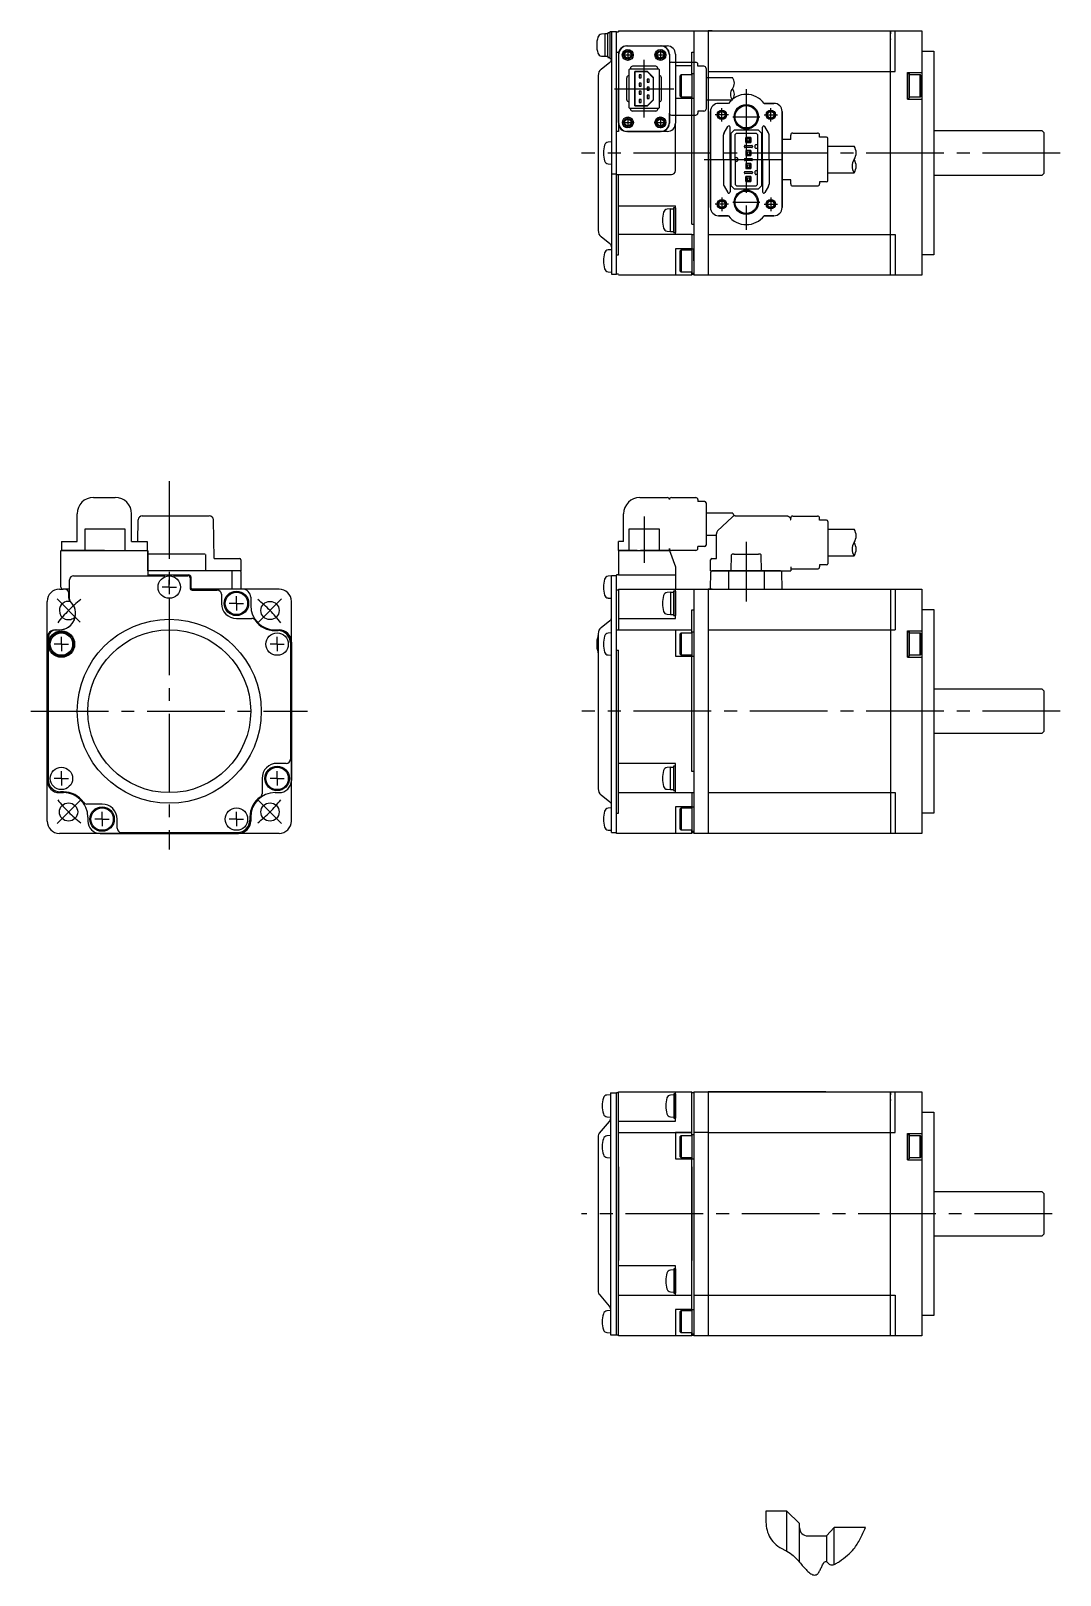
# Model space of a CAD drawing. Header units: millimetres. Extents: x -211 to 181, y -212 to 167.
# Drawn here: x -211.3 to 41.6, y -212.2 to 167.1 of the extents above; entities that cross this region are included whole.
import ezdxf

# ---------------------------------------------------------------- set-up
doc = ezdxf.new("R2010")
doc.units = ezdxf.units.MM
doc.linetypes.add('CENTER2', pattern=[28.575, 19.05, -3.175, 3.175, -3.175])
pattern_1 = [(45, (-150.9303, 10.75756), (-0.7071068, 1e-16), [])]

msp = doc.modelspace()

# ---------------------------------------------------------------- hatches: boundary and pattern name
at = {"linetype": 'Continuous'}
h = msp.add_hatch(dxfattribs=at)
h.set_pattern_fill('CUSTOM3', color=4, scale=0.5, angle=45, pattern_type=2)
h.set_pattern_definition(pattern_1)
edge = h.paths.add_edge_path()
edge.add_arc((-64.64, 161.24), 1.35, 0, 360)
edge = h.paths.add_edge_path(flags=17)
edge.add_arc((-64.64, 161.24), 1, 0, 360)
h = msp.add_hatch(dxfattribs=at)
h.set_pattern_fill('CUSTOM2', color=4, scale=0.5, angle=45, pattern_type=2)
h.set_pattern_definition(pattern_1)
edge = h.paths.add_edge_path()
edge.add_arc((-56.63, 161.24), 1.35, 0, 360)
edge = h.paths.add_edge_path(flags=17)
edge.add_arc((-56.63, 161.24), 1, 0, 360)
h = msp.add_hatch(dxfattribs=at)
h.set_pattern_fill('CUSTOM0', color=4, scale=0.5, angle=45, pattern_type=2)
h.set_pattern_definition(pattern_1)
edge = h.paths.add_edge_path()
edge.add_arc((-64.63, 144.64), 1.35, 0, 360)
edge = h.paths.add_edge_path(flags=17)
edge.add_arc((-64.63, 144.64), 1, 0, 360)
h = msp.add_hatch(dxfattribs=at)
h.set_pattern_fill('CUSTOM1', color=4, scale=0.5, angle=45, pattern_type=2)
h.set_pattern_definition(pattern_1)
edge = h.paths.add_edge_path()
edge.add_arc((-56.63, 144.64), 1.35, 0, 360)
edge = h.paths.add_edge_path(flags=17)
edge.add_arc((-56.63, 144.64), 1, 0, 360)

# ---------------------------------------------------------------- linework, layer by layer
at = {"color": 7, "linetype": 'Continuous'}
for p, q in [((-67.43, 107.34), (-67.43, 166.94)), ((-67.43, 166.94), (-66.93, 166.94)), ((-66.93, 167.14), (-48.43, 167.14)), ((-66.93, 167.14), (-66.93, 166.94)), ((-48.43, 167.14), (7.57, 167.14)), ((-48.43, 167.14), (-48.43, 107.14)), ((-43.93, 167.14), (-44.93, 167.14)), ((-43.93, 167.14), (-44.93, 167.14)), ((-44.93, 167.14), (-40.93, 167.14)), ((-44.93, 167.14), (-44.93, 135.54)), ((-39.08, 167.14), (-38.58, 167.14)), ((-39.08, 167.14), (-38.58, 167.14)), ((-38.58, 167.14), (-36.58, 167.14)), ((-0.13, 165.59), (-0.13, 167.14)), ((-0.13, 166.39), (-0.13, 167.14)), ((-0.13, 166.39), (-0.13, 167.14)), ((-0.13, 167.14), (-0.13, 166.39)), ((-0.13, 166.99), (-0.13, 166.79)), ((-0.13, 165.39), (-0.13, 166.94)), ((1.07, 157.14), (1.07, 167.14)), ((7.57, 167.14), (7.57, 107.14)), ((-70.28, 166.39), (-71.13, 166.32)), ((-70.28, 166.39), (-70.28, 160.89)), ((-69.58, 166.39), (-70.28, 166.39)), ((-69.58, 166.64), (-69.58, 166.39)), ((-69.08, 166.64), (-69.58, 166.64)), ((-69.58, 160.89), (-69.58, 166.39)), ((-69.08, 166.89), (-69.08, 166.64)), ((-68.63, 166.89), (-69.08, 166.89)), ((-69.08, 166.64), (-69.08, 160.64)), ((-67.43, 166.89), (-68.63, 166.89)), ((-68.63, 166.89), (-68.63, 113.8)), ((-64.93, 163.44), (-56.43, 163.44)), ((-56.43, 163.44), (-54.93, 163.44)), ((-0.13, 107.14), (-0.13, 165.59)), ((-0.13, 165.19), (-0.13, 164.99)), ((-71.17, 157.74), (-69.02, 159.44)), ((-71.13, 160.97), (-70.28, 160.89)), ((-70.28, 160.89), (-69.58, 160.89)), ((-69.58, 160.89), (-69.58, 160.64)), ((-69.58, 160.64), (-69.08, 160.64)), ((-69.08, 160.64), (-69.08, 160.39)), ((-69.08, 160.39), (-68.63, 160.39)), ((-67.43, 161.94), (-66.93, 161.94)), ((-66.93, 161.94), (-66.93, 142.44)), ((-54.43, 161.44), (-54.43, 144.44)), ((-52.93, 161.44), (-52.93, 144.44)), ((-48.93, 156.39), (-48.93, 161.94)), ((-48.93, 161.94), (-48.43, 161.94)), ((7.57, 162.14), (10.57, 162.14)), ((10.57, 162.14), (10.57, 112.14)), ((-71.93, 156.17), (-71.93, 118.11)), ((-64.88, 150.24), (-64.88, 155.64)), ((-64.38, 156.14), (-64.33, 156.14)), ((-64.33, 157.64), (-64.13, 157.84)), ((-64.33, 148.24), (-64.33, 157.64)), ((-64.13, 157.84), (-57.13, 157.84)), ((-63.98, 157.94), (-63.98, 157.84)), ((-57.78, 158.44), (-63.48, 158.44)), ((-59.83, 157.19), (-62.93, 157.19)), ((-62.93, 157.19), (-62.93, 148.69)), ((-58.33, 155.69), (-59.83, 157.19)), ((-58.33, 150.19), (-58.33, 155.69)), ((-57.28, 157.84), (-57.28, 157.94)), ((-56.93, 157.64), (-57.13, 157.84)), ((-56.93, 157.64), (-56.93, 148.24)), ((-56.88, 156.14), (-56.93, 156.14)), ((-56.38, 150.24), (-56.38, 155.64)), ((-52.93, 158.64), (-48.93, 158.64)), ((-51.56, 156.39), (-51.81, 156.14)), ((-51.81, 151.14), (-51.81, 156.14)), ((-51.56, 156.39), (-48.81, 156.39)), ((-51.56, 156.39), (-51.56, 150.89)), ((-51.56, 156.39), (-51.56, 150.89)), ((-48.81, 150.64), (-48.81, 156.64)), ((-48.81, 150.64), (-48.81, 156.64)), ((-48.81, 150.64), (-48.81, 156.64)), ((-48.81, 150.64), (-48.81, 156.64)), ((-48.81, 156.64), (-48.43, 156.64)), ((-45.43, 157.94), (-45.43, 157.74)), ((-44.93, 157.14), (-0.13, 157.14)), ((-0.13, 157.14), (1.07, 157.14)), ((4.07, 150.39), (4.07, 156.89)), ((4.07, 156.89), (7.57, 156.89)), ((4.07, 156.64), (4.45, 156.64)), ((4.07, 156.39), (4.07, 153.64)), ((4.45, 156.64), (4.45, 150.64)), ((4.45, 156.39), (7.2, 156.39)), ((7.45, 156.14), (7.2, 156.39)), ((7.21, 150.89), (7.21, 156.39)), ((7.45, 156.14), (7.45, 151.14)), ((4.07, 153.64), (4.07, 150.89)), ((-64.38, 149.74), (-64.33, 149.74)), ((-64.33, 148.24), (-64.13, 148.04)), ((-57.13, 148.04), (-64.13, 148.04)), ((-63.98, 147.94), (-63.98, 148.04)), ((-62.93, 148.69), (-59.83, 148.69)), ((-59.83, 148.69), (-58.33, 150.19)), ((-57.28, 148.04), (-57.28, 147.94)), ((-57.13, 148.04), (-56.93, 148.24)), ((-56.88, 149.74), (-56.93, 149.74)), ((-52.93, 150.64), (-48.93, 150.64)), ((-51.81, 151.14), (-51.56, 150.89)), ((-48.81, 150.89), (-51.56, 150.89)), ((-48.81, 150.89), (-51.56, 150.89)), ((-48.93, 119.64), (-48.93, 150.89)), ((-48.81, 150.64), (-48.43, 150.64)), ((-48.81, 150.64), (-48.43, 150.64)), ((-39.93, 149.34), (-42.33, 149.34)), ((-28.73, 149.34), (-31.13, 149.34)), ((4.07, 150.64), (4.45, 150.64)), ((4.07, 150.39), (7.57, 150.39)), ((7.2, 150.89), (4.45, 150.89)), ((7.2, 150.89), (7.45, 151.14)), ((-57.78, 147.44), (-63.48, 147.44)), ((-52.93, 132.84), (-52.93, 144.44)), ((-44.93, 144.25), (-44.93, 107.14)), ((-44.33, 147.34), (-44.33, 123.74)), ((-26.73, 123.74), (-26.73, 147.34)), ((-66.93, 142.44), (-67.43, 142.44)), ((-56.43, 142.44), (-64.93, 142.44)), ((-54.93, 142.44), (-56.43, 142.44)), ((-41.13, 135.54), (-41.13, 141.57)), ((-41, 142.07), (-40.09, 143.64)), ((-39.53, 135.54), (-39.53, 143.49)), ((-39.26, 142.04), (-38.46, 142.84)), ((-39.26, 129.04), (-39.26, 142.04)), ((-38.46, 142.84), (-32.61, 142.84)), ((-38.26, 141.69), (-37.96, 141.99)), ((-38.26, 135.54), (-38.26, 141.69)), ((-37.96, 141.99), (-33.11, 141.99)), ((-33.11, 141.99), (-32.81, 141.69)), ((-32.81, 141.69), (-32.81, 135.54)), ((-32.61, 142.84), (-31.81, 142.04)), ((-31.81, 142.04), (-31.81, 129.04)), ((-31.53, 135.54), (-31.53, 143.49)), ((-30.07, 142.07), (-30.97, 143.64)), ((-29.93, 135.54), (-29.93, 141.57)), ((10.57, 142.64), (37.07, 142.64)), ((37.07, 142.64), (37.57, 142.14)), ((37.57, 142.14), (37.57, 132.14)), ((-68.63, 139.89), (-69.48, 139.82)), ((-36.01, 138.64), (-36.01, 138.84)), ((-35.86, 138.99), (-34.16, 138.99)), ((-34.16, 138.49), (-35.86, 138.49)), ((-34.01, 138.84), (-34.01, 138.64)), ((-33.36, 138.44), (-33.36, 139.04)), ((-33.16, 139.24), (-32.81, 139.24)), ((-32.81, 138.24), (-33.16, 138.24)), ((-69.48, 134.46), (-68.63, 134.39)), ((-41.13, 135.54), (-41.13, 129.51)), ((-39.53, 135.54), (-39.53, 127.59)), ((-38.26, 136.04), (-37.91, 136.04)), ((-38.26, 135.54), (-38.26, 129.39)), ((-37.91, 135.04), (-38.26, 135.04)), ((-37.71, 135.84), (-37.71, 135.24)), ((-36.01, 135.44), (-36.01, 135.64)), ((-35.86, 135.79), (-34.16, 135.79)), ((-34.16, 135.29), (-35.86, 135.29)), ((-34.01, 135.64), (-34.01, 135.44)), ((-33.16, 132.84), (-32.81, 132.84)), ((-32.81, 129.39), (-32.81, 135.54)), ((-31.53, 135.54), (-31.53, 127.59)), ((-29.93, 135.54), (-29.93, 129.51)), ((-68.63, 132.04), (-67.43, 132.04)), ((-67.43, 131.84), (-66.93, 131.84)), ((-66.93, 131.84), (-53.93, 131.84)), ((-66.93, 112.14), (-66.93, 131.84)), ((-41, 129.01), (-40.09, 127.44)), ((-38.46, 128.24), (-39.26, 129.04)), ((-38.26, 129.39), (-37.96, 129.09)), ((-37.96, 129.09), (-33.11, 129.09)), ((-36.01, 132.24), (-36.01, 132.44)), ((-35.86, 132.59), (-34.16, 132.59)), ((-34.16, 132.09), (-35.86, 132.09)), ((-34.01, 132.44), (-34.01, 132.24)), ((-33.36, 132.04), (-33.36, 132.64)), ((-32.81, 131.84), (-33.16, 131.84)), ((-33.11, 129.09), (-32.81, 129.39)), ((-31.81, 129.04), (-32.61, 128.24)), ((-30.07, 129.01), (-30.97, 127.44)), ((37.07, 131.64), (10.57, 131.64)), ((37.57, 132.14), (37.07, 131.64)), ((-32.61, 128.24), (-38.46, 128.24)), ((-66.93, 124.14), (-52.93, 124.14)), ((-54.13, 123.39), (-54.98, 123.32)), ((-54.13, 117.89), (-54.13, 123.39)), ((-54.13, 123.39), (-53.43, 123.39)), ((-53.43, 123.64), (-53.43, 117.64)), ((-52.93, 123.64), (-53.43, 123.64)), ((-52.93, 117.14), (-52.93, 124.14)), ((-52.93, 123.64), (-52.93, 117.64)), ((-52.93, 123.64), (-52.93, 117.64)), ((-42.33, 121.74), (-39.93, 121.74)), ((-31.13, 121.74), (-28.73, 121.74)), ((-54.98, 117.97), (-54.13, 117.89)), ((-54.13, 117.89), (-53.43, 117.89)), ((-53.43, 117.64), (-52.93, 117.64)), ((-48.93, 119.64), (-48.43, 119.64)), ((-69.02, 114.84), (-71.17, 116.54)), ((-48.93, 117.14), (-66.93, 117.14)), ((-48.93, 117.14), (-48.43, 117.14)), ((-48.93, 117.14), (-48.93, 113.39)), ((-44.93, 117.14), (-0.13, 117.14)), ((-0.13, 117.14), (1.07, 117.14)), ((1.07, 117.14), (1.07, 107.14)), ((-68.63, 113.39), (-69.48, 113.32)), ((-68.63, 113.8), (-68.63, 107.39)), ((-67.43, 112.14), (-66.93, 112.14)), ((-52.93, 113.64), (-52.93, 107.14)), ((-48.93, 113.64), (-52.93, 113.64)), ((-51.56, 113.39), (-51.81, 113.14)), ((-51.81, 108.14), (-51.81, 113.14)), ((-51.56, 113.39), (-48.81, 113.39)), ((-51.56, 113.39), (-51.56, 107.89)), ((-48.81, 113.64), (-48.43, 113.64)), ((-48.81, 107.64), (-48.81, 113.64)), ((-48.43, 110.64), (-48.43, 113.39)), ((10.57, 112.14), (7.57, 112.14)), ((-69.48, 107.97), (-68.63, 107.89)), ((-68.63, 107.39), (-67.43, 107.39)), ((-66.93, 107.34), (-67.43, 107.34)), ((-48.93, 107.14), (-66.93, 107.14)), ((-51.81, 108.14), (-51.56, 107.89)), ((-48.81, 107.89), (-51.56, 107.89)), ((-48.93, 107.14), (-48.93, 107.89)), ((-48.93, 107.34), (-48.43, 107.34)), ((-48.81, 107.64), (-48.43, 107.64)), ((7.57, 107.14), (-48.43, 107.14)), ((-197.99, 44.8), (-188.19, 44.8)), ((-197.99, 39.5), (-197.99, 44.8)), ((-188.19, 44.8), (-188.19, 39.5)), ((-64.33, 39.5), (-64.33, 44.83)), ((-64.33, 44.83), (-56.93, 44.83)), ((-56.93, 44.83), (-56.93, 39.5)), ((-203.89, 30.5), (-203.89, 39.4)), ((-203.79, 39.5), (-182.69, 39.5)), ((-182.59, 39.4), (-182.59, 33.3)), ((-168.49, 38.57), (-182.59, 38.57)), ((-168.39, 38.47), (-168.39, 34.47)), ((-66.93, 39.4), (-66.93, 33.5)), ((-62.37, 39.5), (-66.83, 39.5)), ((-63.71, 39.5), (-54.43, 39.5)), ((-57.41, 39.5), (-61.51, 39.5)), ((-56.91, 39.5), (-61.01, 39.5)), ((-55.63, 39.5), (-57.41, 39.5)), ((-54.66, 39.5), (-56.91, 39.5)), ((-54.43, 39.5), (-52.93, 35.5)), ((-39.26, 34.5), (-39.19, 38.4)), ((-38.99, 38.6), (-39.19, 38.4)), ((-38.55, 38.6), (-38.99, 38.6)), ((-38.56, 38.6), (-38.08, 38.6)), ((-38.08, 38.6), (-32.99, 38.6)), ((-32.99, 38.6), (-32.51, 38.6)), ((-32.08, 38.6), (-32.51, 38.6)), ((-32.08, 38.6), (-31.88, 38.4)), ((-31.81, 34.5), (-31.88, 38.4)), ((-175.69, 34.47), (-182.59, 34.47)), ((-159.79, 34.47), (-175.69, 34.47)), ((-161.89, 34.47), (-161.89, 30)), ((-159.69, 34.37), (-159.69, 30)), ((-52.93, 35.5), (-52.93, 33.5)), ((-44.33, 30), (-44.26, 34.21)), ((-31.81, 34.5), (-43.96, 34.5)), ((-39.93, 34.5), (-39.93, 30)), ((-27.11, 34.5), (-31.81, 34.5)), ((-31.13, 34.5), (-31.13, 30)), ((-26.73, 30), (-26.81, 34.21)), ((-201.79, 27.57), (-201.79, 32.3)), ((-200.79, 33.3), (-178.36, 33.3)), ((-182.09, 33.5), (-172.49, 33.5)), ((-177.29, 30.5), (-179.04, 30.5)), ((-177.29, 30.5), (-177.29, 32.25)), ((-177.29, 30.5), (-177.29, 28.75)), ((-177.29, 30.5), (-175.54, 30.5)), ((-176.21, 33.3), (-172.69, 33.3)), ((-172.19, 32.8), (-172.19, 30.25)), ((-171.99, 33), (-171.99, 30.5)), ((-68.63, 33.25), (-69.48, 33.18)), ((-68.63, -29.75), (-68.63, 33.3)), ((-67.43, 33.3), (-68.63, 33.3)), ((-67.43, 33.5), (-67.43, 33.35)), ((-66.93, 33.5), (-67.43, 33.5)), ((-67.43, -30), (-67.43, 33.35)), ((-66.93, 33.5), (-52.93, 33.5)), ((-52.93, 33.5), (-52.93, 30)), ((-207.29, -27), (-207.29, 27)), ((-204.29, 30), (-203.39, 30)), ((-201.79, 30), (-203.39, 30)), ((-201.99, 27.76), (-201.99, 29.25)), ((-150.29, 30), (-172.12, 30)), ((-171.69, 29.75), (-165.49, 29.75)), ((-164.49, 28.75), (-164.49, 26.5)), ((-160.79, 26.5), (-160.79, 28.25)), ((-157.29, 28), (-157.29, 26)), ((-147.29, -27), (-147.29, 27)), ((-69.48, 27.82), (-68.63, 27.75)), ((-67.43, 29.8), (-66.93, 29.8)), ((-66.93, 30), (-66.93, 29.8)), ((-66.93, 30), (-48.93, 30)), ((-66.93, 29.8), (-66.93, 20)), ((-54.13, 29.25), (-54.98, 29.17)), ((-54.13, 29.25), (-54.13, 23.75)), ((-54.13, 29.25), (-53.43, 29.25)), ((-52.93, 29.5), (-53.43, 29.5)), ((-53.43, 29.5), (-53.43, 23.5)), ((-52.93, 22.8), (-52.93, 29.99)), ((-52.93, 29.5), (-52.93, 23.5)), ((-48.93, 30), (-48.95, 30.02)), ((-48.93, 30), (7.57, 30)), ((-48.43, 30), (-48.43, -14.8)), ((-43.93, 30), (-44.93, 30)), ((-43.93, 30), (-44.93, 30)), ((-44.93, 30), (-40.93, 30)), ((-44.93, 30), (-44.93, -1.6)), ((-39.08, 30), (-38.58, 30)), ((-39.08, 30), (-38.58, 30)), ((-38.58, 30), (-36.58, 30)), ((-0.13, 30), (-0.13, 20)), ((1.07, 30), (1.07, 20)), ((7.57, 30), (7.57, -30)), ((-160.79, 26.5), (-162.54, 26.5)), ((-160.79, 26.5), (-159.04, 26.5)), ((-160.79, 26.5), (-160.79, 24.75)), ((-160.79, 22.8), (-157.03, 22.8)), ((-66.93, 22.8), (-52.93, 22.8)), ((-54.98, 23.82), (-54.13, 23.75)), ((-54.13, 23.75), (-53.43, 23.75)), ((-53.43, 23.5), (-52.93, 23.5)), ((-48.93, 19.8), (-48.93, 24.9)), ((-48.93, 24.9), (-48.43, 24.9)), ((-48.93, 19.25), (-48.93, 24.9)), ((7.57, 25), (10.57, 25)), ((10.57, 25), (10.57, -25)), ((-205.29, 20), (-204.29, 20)), ((-205.04, 20), (-204.29, 20)), ((-151.29, 20), (-150.29, 20)), ((-151.29, 20), (-150.29, 20)), ((-151.29, 19.8), (-150.54, 19.8)), ((-71.93, 19.03), (-71.93, -19.03)), ((-71.17, 20.6), (-69.02, 22.3)), ((-68.63, 19.25), (-69.48, 19.17)), ((-67.43, 20), (-66.93, 20)), ((-66.93, 20), (-48.93, 20)), ((-52.93, 19.94), (-52.93, 13.5)), ((-48.93, 19.94), (-52.93, 19.94)), ((-51.56, 19.25), (-51.81, 19)), ((-51.81, 14), (-51.81, 19)), ((-51.56, 19.25), (-51.56, 13.75)), ((-51.56, 19.25), (-48.81, 19.25)), ((-48.81, 19.5), (-48.43, 19.5)), ((-48.81, 13.5), (-48.81, 19.5)), ((-44.93, 20), (1.07, 20)), ((-0.13, 20), (-0.13, -20)), ((4.07, 13.25), (4.07, 19.75)), ((4.07, 19.75), (7.57, 19.75)), ((4.07, 19.5), (4.07, 16.5)), ((4.07, 19.5), (4.45, 19.5)), ((4.45, 19.5), (4.45, 13.5)), ((4.45, 19.25), (7.2, 19.25)), ((7.2, 13.75), (7.2, 19.25)), ((7.45, 19), (7.2, 19.25)), ((7.45, 19), (7.45, 14)), ((-207.29, 18), (-207.29, -18)), ((-207.29, 17), (-207.29, -17)), ((-207.04, 18), (-207.04, 11.8)), ((-203.79, 16.5), (-205.54, 16.5)), ((-203.79, 16.5), (-203.79, 18.25)), ((-203.79, 16.5), (-202.04, 16.5)), ((-203.79, 16.5), (-203.79, 14.75)), ((-150.79, 16.5), (-152.54, 16.5)), ((-150.79, 16.5), (-150.79, 18.25)), ((-150.79, 16.5), (-149.04, 16.5)), ((-150.79, 16.5), (-150.79, 14.75)), ((-147.54, 16.8), (-147.54, -11.8)), ((-147.29, 17), (-147.29, -11)), ((-147.29, 17), (-147.29, -17)), ((-147.29, 17), (-147.29, -17)), ((4.07, 16.5), (4.07, 13.5)), ((-207.04, 11.8), (-207.04, -16.8)), ((-69.48, 13.82), (-68.63, 13.75)), ((-67.43, 15), (-66.93, 15)), ((-66.93, -25), (-66.93, 15)), ((-52.93, 13.5), (-48.93, 13.5)), ((-51.81, 14), (-51.56, 13.75)), ((-48.81, 13.75), (-51.56, 13.75)), ((-48.93, -14.8), (-48.93, 13.75)), ((-48.81, 13.5), (-48.43, 13.5)), ((4.07, 13.5), (4.45, 13.5)), ((4.07, 13.25), (7.57, 13.25)), ((7.2, 13.75), (4.45, 13.75)), ((7.2, 13.75), (7.45, 14)), ((-207.29, 11), (-207.29, -17)), ((-44.93, 7.1), (-44.93, -30)), ((10.57, 5.5), (37.07, 5.5)), ((37.07, 5.5), (37.57, 5)), ((37.57, 5), (37.57, -5)), ((37.07, -5.5), (10.57, -5.5)), ((37.57, -5), (37.07, -5.5)), ((-203.79, -16.5), (-203.79, -14.75)), ((-148.54, -12.8), (-150.79, -12.8)), ((-150.79, -16.5), (-150.79, -14.75)), ((-52.93, -12.8), (-66.93, -12.8)), ((-54.13, -13.75), (-54.98, -13.83)), ((-54.13, -19.25), (-54.13, -13.75)), ((-54.13, -13.75), (-53.43, -13.75)), ((-52.93, -13.5), (-53.43, -13.5)), ((-53.43, -13.5), (-53.43, -19.5)), ((-52.93, -20), (-52.93, -12.8)), ((-48.43, -14.8), (-48.93, -14.8)), ((-48.43, -14.8), (-48.43, -20)), ((-203.79, -16.5), (-205.54, -16.5)), ((-203.79, -16.5), (-202.04, -16.5)), ((-203.79, -16.5), (-203.79, -18.25)), ((-154.49, -16.5), (-154.49, -20.26)), ((-150.79, -16.5), (-152.54, -16.5)), ((-150.79, -16.5), (-149.04, -16.5)), ((-150.79, -16.5), (-150.79, -18.25)), ((-203.29, -20), (-204.29, -20)), ((-204.29, -20), (-203.29, -20)), ((-203.29, -19.8), (-204.04, -19.8)), ((-151.29, -20), (-150.29, -20)), ((-69.02, -22.3), (-71.17, -20.6)), ((-66.93, -20), (-48.93, -20)), ((-54.98, -19.18), (-54.13, -19.25)), ((-54.13, -19.25), (-53.43, -19.25)), ((-53.43, -19.5), (-52.93, -19.5)), ((-48.93, -20), (-48.93, -23.75)), ((-48.93, -20), (-48.43, -20)), ((-48.43, -20), (-48.43, -30)), ((-44.93, -20), (1.07, -20)), ((-0.13, -20), (-0.13, -30)), ((1.07, -20), (1.07, -30)), ((-193.79, -22.8), (-197.54, -22.8)), ((-197.29, -26), (-197.29, -27)), ((-193.79, -26.5), (-195.54, -26.5)), ((-193.79, -26.5), (-193.79, -24.75)), ((-193.79, -26.5), (-192.04, -26.5)), ((-193.79, -26.5), (-193.79, -28.25)), ((-190.09, -28.75), (-190.09, -26.5)), ((-160.79, -26.5), (-162.54, -26.5)), ((-160.79, -26.5), (-160.79, -24.75)), ((-160.79, -26.5), (-159.04, -26.5)), ((-160.79, -26.5), (-160.79, -28.25)), ((-157.49, -26), (-157.49, -26.75)), ((-157.29, -26), (-157.29, -27)), ((-157.29, -26), (-157.29, -27)), ((-68.63, -23.75), (-69.48, -23.83)), ((-67.43, -25), (-66.93, -25)), ((-66.93, -23.9), (-66.93, -22.97)), ((-52.93, -23.5), (-52.93, -30)), ((-48.93, -23.5), (-52.93, -23.5)), ((-51.56, -23.75), (-51.81, -24)), ((-51.81, -29), (-51.81, -24)), ((-51.56, -23.75), (-48.81, -23.75)), ((-51.56, -23.75), (-51.56, -29.25)), ((-48.81, -29.5), (-48.81, -23.5)), ((-48.81, -23.5), (-48.43, -23.5)), ((-48.43, -26.5), (-48.43, -29.25)), ((10.57, -25), (7.57, -25)), ((-150.29, -30), (-204.29, -30)), ((-194.29, -30), (-163.34, -30)), ((-194.29, -30), (-160.29, -30)), ((-189.09, -29.75), (-160.49, -29.75)), ((-188.29, -30), (-160.29, -30)), ((-163.34, -30), (-160.29, -30)), ((-69.48, -29.18), (-68.63, -29.25)), ((-68.63, -29.75), (-67.43, -29.75)), ((-48.93, -30), (-67.43, -30)), ((-51.81, -29), (-51.56, -29.25)), ((-48.81, -29.25), (-51.56, -29.25)), ((-48.93, -30), (-48.93, -29.25)), ((-48.93, -29.8), (-48.43, -29.8)), ((-48.81, -29.5), (-48.43, -29.5)), ((7.57, -30), (-48.43, -30)), ((-68.93, -94.21), (-69.78, -94.29)), ((-68.93, -93.71), (-68.93, -146.81)), ((-68.93, -93.71), (-67.43, -93.71)), ((-67.43, -153.26), (-67.43, -93.66)), ((-67.43, -93.66), (-66.93, -93.66)), ((-66.93, -153.47), (-66.93, -93.47)), ((-66.93, -93.47), (-48.93, -93.47)), ((-53.31, -94.22), (-54.16, -94.29)), ((-53.31, -93.97), (-53.31, -99.97)), ((-52.93, -93.97), (-53.31, -93.97)), ((-52.93, -100.67), (-52.93, -93.47)), ((-52.93, -93.97), (-52.93, -99.97)), ((-48.93, -104.21), (-48.93, -93.47)), ((-48.93, -93.66), (-48.43, -93.66)), ((-48.43, -93.46), (7.57, -93.46)), ((-48.43, -93.46), (-48.43, -153.46)), ((-43.93, -93.46), (-44.93, -93.46)), ((-43.93, -93.46), (-44.93, -93.46)), ((-44.93, -93.46), (-21.43, -93.46)), ((-44.93, -93.46), (-44.93, -125.06)), ((-22.83, -93.46), (-44.33, -93.46)), ((-20.43, -93.46), (-22.83, -93.46)), ((-16.03, -93.46), (-20.43, -93.46)), ((-16.03, -93.46), (-11.63, -93.46)), ((-11.63, -93.46), (-9.23, -93.46)), ((-9.23, -93.46), (-7.23, -93.46)), ((-0.13, -95.01), (-0.13, -93.46)), ((-0.13, -94.21), (-0.13, -93.46)), ((-0.13, -94.21), (-0.13, -93.46)), ((-0.13, -93.46), (-0.13, -94.21)), ((-0.13, -93.61), (-0.13, -93.81)), ((-0.13, -95.21), (-0.13, -93.66)), ((1.07, -103.46), (1.07, -93.46)), ((7.57, -93.46), (7.57, -153.46)), ((-0.13, -153.46), (-0.13, -95.01)), ((-0.13, -95.41), (-0.13, -95.61)), ((7.57, -98.46), (10.57, -98.46)), ((10.57, -98.46), (10.57, -148.46)), ((-69.18, -100.77), (-71.69, -103.68)), ((-69.78, -99.64), (-68.93, -99.71)), ((-66.93, -100.67), (-52.93, -100.67)), ((-54.16, -99.64), (-53.31, -99.72)), ((-53.31, -99.97), (-52.93, -99.97)), ((-71.93, -104.34), (-71.93, -142.59)), ((-68.93, -104.22), (-69.78, -104.29)), ((-68.93, -103.81), (-68.93, -110.22)), ((-68.93, -103.81), (-68.93, -110.22)), ((-66.93, -103.46), (-48.93, -103.46)), ((-48.93, -103.52), (-52.93, -103.52)), ((-52.93, -103.52), (-52.93, -109.96)), ((-51.56, -104.21), (-51.81, -104.46)), ((-51.81, -109.46), (-51.81, -104.46)), ((-51.56, -104.21), (-48.93, -104.21)), ((-51.56, -104.21), (-51.56, -109.71)), ((-48.93, -104.21), (-48.81, -104.21)), ((-48.81, -109.96), (-48.81, -103.96)), ((-48.81, -103.96), (-48.43, -103.96)), ((-44.93, -103.46), (-48.43, -103.46)), ((-44.93, -103.46), (1.07, -103.46)), ((4.07, -103.71), (7.57, -103.71)), ((4.07, -110.21), (4.07, -103.71)), ((4.07, -103.96), (4.45, -103.96)), ((4.07, -104.21), (4.07, -106.96)), ((4.45, -103.96), (4.45, -109.96)), ((4.45, -104.21), (7.2, -104.21)), ((7.45, -104.46), (7.2, -104.21)), ((7.21, -109.71), (7.21, -104.21)), ((7.45, -104.46), (7.45, -109.46)), ((-69.78, -109.64), (-68.93, -109.72)), ((-52.93, -109.96), (-48.93, -109.96)), ((-51.81, -109.46), (-51.56, -109.71)), ((-48.93, -109.71), (-51.56, -109.71)), ((-48.81, -109.71), (-48.93, -109.71)), ((-48.93, -146.97), (-48.93, -109.71)), ((-48.81, -109.96), (-48.43, -109.96)), ((4.07, -106.96), (4.07, -109.71)), ((4.07, -109.96), (4.45, -109.96)), ((7.2, -109.71), (4.45, -109.71)), ((7.2, -109.71), (7.45, -109.46)), ((-66.93, -111.96), (-66.93, -134.96)), ((-48.93, -111.96), (-48.93, -134.96)), ((-48.93, -111.96), (-48.93, -134.96)), ((4.07, -110.21), (7.57, -110.21)), ((-44.93, -116.36), (-44.93, -153.46)), ((10.57, -117.96), (37.07, -117.96)), ((37.07, -117.96), (37.57, -118.46)), ((37.57, -118.46), (37.57, -128.46)), ((37.07, -128.96), (10.57, -128.96)), ((37.57, -128.46), (37.07, -128.96)), ((-52.93, -136.27), (-66.93, -136.27)), ((-52.93, -143.46), (-52.93, -136.27)), ((-53.31, -137.22), (-54.16, -137.29)), ((-52.93, -136.97), (-53.31, -136.97)), ((-53.31, -136.97), (-53.31, -142.97)), ((-52.93, -136.97), (-52.93, -142.97)), ((-71.69, -143.24), (-69.18, -146.16)), ((-66.93, -143.46), (-48.93, -143.46)), ((-54.16, -142.64), (-53.31, -142.72)), ((-53.31, -142.97), (-52.93, -142.97)), ((-48.43, -143.46), (-44.93, -143.46)), ((-44.93, -143.46), (1.07, -143.46)), ((1.07, -143.46), (1.07, -153.46)), ((-68.93, -147.22), (-69.78, -147.29)), ((-68.93, -146.81), (-68.93, -153.22)), ((-68.93, -146.81), (-68.93, -153.22)), ((-68.93, -146.81), (-68.93, -153.21)), ((-66.93, -147.36), (-66.93, -146.44)), ((-66.93, -153.21), (-66.93, -147.36)), ((-48.93, -146.97), (-52.93, -146.97)), ((-52.93, -146.97), (-52.93, -153.47)), ((-51.56, -147.21), (-51.81, -147.46)), ((-51.81, -152.46), (-51.81, -147.46)), ((-51.56, -147.21), (-51.56, -152.71)), ((-51.56, -147.21), (-48.93, -147.21)), ((-48.93, -147.21), (-48.93, -146.97)), ((-48.93, -147.21), (-48.81, -147.21)), ((-48.81, -146.96), (-48.43, -146.96)), ((-48.81, -152.96), (-48.81, -146.96)), ((-48.43, -149.96), (-48.43, -152.71)), ((-48.43, -149.96), (-48.43, -152.71)), ((-48.43, -149.96), (-48.43, -152.71)), ((10.57, -148.46), (7.57, -148.46)), ((-69.78, -152.64), (-68.93, -152.72)), ((-68.93, -153.21), (-67.43, -153.21)), ((-66.93, -153.26), (-67.43, -153.26)), ((-48.93, -153.47), (-66.93, -153.47)), ((-51.81, -152.46), (-51.56, -152.71)), ((-48.81, -152.71), (-51.56, -152.71)), ((-48.93, -153.47), (-48.93, -152.71)), ((-48.93, -153.47), (-48.93, -152.71)), ((-48.93, -153.47), (-48.93, -152.71)), ((-48.93, -153.26), (-48.43, -153.26)), ((-48.93, -153.26), (-48.43, -153.26)), ((-48.93, -153.26), (-48.43, -153.26)), ((-48.81, -152.96), (-48.43, -152.96)), ((7.57, -153.46), (-48.43, -153.46)), ((-25.58, -196.52), (-30.75, -196.52)), ((-25.58, -206.32), (-25.58, -196.52)), ((-25.58, -196.52), (-22.45, -199.52)), ((-22.45, -209.06), (-22.45, -199.52)), ((-15.81, -202.6), (-13.95, -200.56)), ((-13.95, -209.6), (-13.95, -200.56)), ((-6.27, -200.56), (-13.95, -200.56)), ((-20.45, -202.6), (-15.81, -202.6)), ((-15.81, -202.6), (-15.81, -208.92))]:
    msp.add_line(p, q, dxfattribs=at)
at = {"color": 4, "linetype": 'Continuous'}
for p, q in [((-64.73, 163.44), (-56.63, 163.44)), ((-66.93, 161.24), (-66.93, 152.94)), ((-54.43, 161.24), (-54.43, 158.94)), ((-53.93, 159.44), (-47.93, 159.44)), ((-47.43, 158.44), (-47.43, 158.94)), ((-45.93, 158.44), (-47.43, 158.44)), ((-45.43, 157.94), (-45.43, 147.94)), ((-45.43, 155.69), (-38.93, 155.69)), ((-66.93, 144.64), (-66.93, 152.94)), ((-45.43, 150.19), (-38.93, 150.19)), ((-39.93, 149.34), (-42.33, 149.34)), ((-31.13, 149.34), (-28.73, 149.34)), ((-54.43, 144.64), (-54.43, 146.94)), ((-53.93, 146.44), (-47.93, 146.44)), ((-45.93, 147.44), (-47.43, 147.44)), ((-47.43, 147.44), (-47.43, 146.94)), ((-44.33, 123.74), (-44.33, 147.34)), ((-26.73, 147.34), (-26.73, 123.74)), ((-64.73, 142.44), (-56.63, 142.44)), ((-24.63, 140.49), (-26.73, 140.49)), ((-24.63, 140.49), (-24.63, 141.54)), ((-24.13, 142.04), (-18.03, 142.04)), ((-17.53, 141.04), (-17.53, 141.54)), ((-15.83, 141.04), (-17.53, 141.04)), ((-15.53, 130.34), (-15.53, 140.74)), ((-15.53, 138.79), (-13.78, 138.79)), ((-15.53, 138.79), (-9.03, 138.79)), ((-24.63, 130.59), (-26.73, 130.59)), ((-24.63, 129.54), (-24.63, 130.59)), ((-24.13, 129.04), (-18.03, 129.04)), ((-15.83, 130.04), (-17.53, 130.04)), ((-17.53, 130.04), (-17.53, 129.54)), ((-15.53, 132.29), (-9.03, 132.29)), ((-15.53, 130.34), (-15.53, 130.8)), ((-15.53, 130.34), (-15.53, 130.8)), ((-39.93, 121.74), (-42.33, 121.74)), ((-28.73, 121.74), (-31.13, 121.74)), ((-195.94, 52.5), (-190.54, 52.5)), ((-61.68, 52.5), (-54.93, 52.5)), ((-53.93, 52.5), (-47.93, 52.5)), ((-47.43, 52), (-47.43, 51.5)), ((-45.73, 51.5), (-47.43, 51.5)), ((-45.43, 51.2), (-45.43, 40.8)), ((-199.94, 41.7), (-199.94, 48.5)), ((-186.54, 41.7), (-186.54, 48.5)), ((-185.01, 41.7), (-184.92, 47.02)), ((-183.92, 48), (-167.45, 48)), ((-166.29, 37.5), (-166.45, 47.02)), ((-65.68, 41.7), (-65.68, 48.5)), ((-45.43, 48.75), (-38.93, 48.75)), ((-42.59, 44.29), (-38.99, 47.71)), ((-38.29, 48), (-25.63, 48)), ((-24.63, 47), (-24.63, 47.5)), ((-24.13, 47.95), (-18.03, 47.95)), ((-17.53, 46.95), (-17.53, 47.45)), ((-15.83, 46.95), (-17.53, 46.95)), ((-15.93, 46.95), (-17.33, 46.95)), ((-15.53, 46.65), (-15.53, 36.25)), ((-45.43, 43.25), (-42.88, 43.25)), ((-42.88, 37.5), (-42.88, 43.59)), ((-15.53, 44.7), (-9.03, 44.7)), ((-203.74, 41.7), (-199.94, 41.7)), ((-203.74, 41.7), (-203.74, 39.5)), ((-193.24, 39.5), (-203.74, 39.5)), ((-193.24, 39.5), (-182.74, 39.5)), ((-186.54, 41.7), (-182.74, 41.7)), ((-182.74, 41.7), (-182.74, 39.5)), ((-182.69, 39.5), (-182.74, 39.5)), ((-182.59, 34.47), (-182.59, 39.4)), ((-65.68, 41.7), (-66.93, 41.7)), ((-66.93, 39.5), (-66.93, 41.7)), ((-66.93, 39.5), (-60.68, 39.5)), ((-60.68, 39.5), (-54.43, 39.5)), ((-54.43, 39.5), (-54.43, 40)), ((-47.93, 39.5), (-53.93, 39.5)), ((-47.43, 40), (-47.43, 40.5)), ((-45.73, 40.5), (-47.43, 40.5)), ((-15.53, 38.2), (-9.03, 38.2)), ((-159.73, 34.47), (-182.59, 34.47)), ((-166.29, 37.5), (-160.03, 37.5)), ((-159.73, 37.21), (-159.73, 34.47)), ((-44.33, 34.5), (-44.29, 37.21)), ((-44.33, 34.5), (-35.53, 34.5)), ((-43.99, 37.5), (-42.88, 37.5)), ((-35.53, 34.5), (-24.63, 34.5)), ((-24.63, 35.45), (-24.63, 34.5)), ((-24.13, 34.95), (-18.03, 34.95)), ((-17.53, 35.95), (-17.53, 35.45)), ((-15.83, 35.95), (-17.53, 35.95)), ((-15.93, 35.95), (-17.33, 35.95))]:
    msp.add_line(p, q, dxfattribs=at)
at = {"color": 1, "linetype": 'CENTER2'}
for p, q in [((-65.84, 161.24), (-63.44, 161.24)), ((-64.64, 162.44), (-64.64, 160.04)), ((-60.63, 145.84), (-60.63, 160.04)), ((-57.83, 161.24), (-55.43, 161.24)), ((-56.63, 162.44), (-56.63, 160.04)), ((-67.94, 152.94), (-53.33, 152.94)), ((-35.53, 152.79), (-35.53, 118.29)), ((-41.53, 144.89), (-41.53, 148.19)), ((-29.53, 144.89), (-29.53, 148.19)), ((-65.83, 144.64), (-63.43, 144.64)), ((-64.63, 145.84), (-64.63, 143.44)), ((-57.83, 144.64), (-55.43, 144.64)), ((-56.63, 145.84), (-56.63, 143.44)), ((-39.88, 146.54), (-43.18, 146.54)), ((-38.83, 146.04), (-32.23, 146.04)), ((-31.18, 146.54), (-27.88, 146.54)), ((41.57, 137.14), (-75.99, 137.14)), ((-45.91, 135.54), (-25.35, 135.54)), ((-41.53, 126.19), (-41.53, 122.89)), ((-29.53, 126.19), (-29.53, 122.89)), ((-39.88, 124.54), (-43.18, 124.54)), ((-38.83, 125.04), (-32.23, 125.04)), ((-31.18, 124.54), (-27.88, 124.54)), ((-177.29, 56.5), (-177.29, -34)), ((-60.63, 47.83), (-60.63, 36.5)), ((-35.53, 41.6), (-35.53, 27)), ((-204.86, 27.58), (-199.21, 21.92)), ((-155.37, 21.92), (-149.71, 27.58)), ((-211.29, 0), (-143.29, 0)), ((41.57, 0), (-75.93, 0)), ((-204.86, -27.58), (-199.21, -21.92)), ((-149.71, -27.58), (-155.37, -21.92)), ((39.6, -123.46), (-75.99, -123.46))]:
    msp.add_line(p, q, dxfattribs=at)
at = {"color": 2, "linetype": 'Continuous'}
for p, q in [((-62.88, 157.14), (-59.88, 157.14)), ((-62.88, 148.74), (-62.88, 157.14)), ((-61.38, 156.32), (-61.88, 156.32)), ((-61.88, 156.32), (-61.88, 155.57)), ((-61.88, 155.57), (-61.38, 155.57)), ((-61.38, 155.57), (-61.38, 156.32)), ((-59.88, 157.14), (-58.38, 155.64)), ((-58.38, 155.64), (-58.38, 150.24)), ((-61.38, 154.32), (-61.88, 154.32)), ((-61.88, 154.32), (-61.88, 153.57)), ((-61.88, 153.57), (-61.38, 153.57)), ((-61.38, 152.32), (-61.88, 152.32)), ((-61.88, 152.32), (-61.88, 151.57)), ((-61.38, 153.57), (-61.38, 154.32)), ((-61.38, 151.57), (-61.38, 152.32)), ((-59.38, 155.32), (-59.88, 155.32)), ((-59.88, 155.32), (-59.88, 154.57)), ((-59.88, 154.57), (-59.38, 154.57)), ((-59.38, 153.32), (-59.88, 153.32)), ((-59.88, 153.32), (-59.88, 152.57)), ((-59.88, 152.57), (-59.38, 152.57)), ((-59.38, 154.57), (-59.38, 155.32)), ((-59.38, 152.57), (-59.38, 153.32)), ((-59.88, 148.74), (-62.88, 148.74)), ((-61.88, 151.57), (-61.38, 151.57)), ((-61.38, 150.32), (-61.88, 150.32)), ((-61.88, 150.32), (-61.88, 149.57)), ((-61.88, 149.57), (-61.38, 149.57)), ((-61.38, 149.57), (-61.38, 150.32)), ((-59.38, 151.32), (-59.88, 151.32)), ((-59.88, 151.32), (-59.88, 150.57)), ((-59.88, 150.57), (-59.38, 150.57)), ((-58.38, 150.24), (-59.88, 148.74)), ((-59.38, 150.57), (-59.38, 151.32)), ((-54.43, 146.94), (-54.43, 146.94)), ((-38.03, 144.38), (-38.03, 144.9)), ((-37.93, 144.7), (-37.93, 144.24)), ((-33.13, 144.7), (-33.13, 144.24)), ((-33.03, 144.9), (-33.03, 144.38)), ((-34.39, 140.96), (-35.62, 140.96)), ((-35.62, 140.96), (-35.62, 139.73)), ((-35.61, 140.54), (-35.62, 140.54)), ((-35.61, 139.74), (-35.61, 140.96)), ((-35.31, 140.64), (-35.61, 140.94)), ((-34.41, 140.94), (-35.61, 140.94)), ((-35.31, 140.04), (-35.31, 140.64)), ((-34.71, 140.64), (-35.31, 140.64)), ((-34.71, 140.64), (-34.41, 140.94)), ((-34.71, 140.04), (-34.71, 140.64)), ((-34.41, 139.74), (-34.41, 140.96)), ((-34.39, 140.96), (-34.39, 139.73)), ((-35.61, 140.14), (-35.62, 140.14)), ((-34.39, 139.73), (-35.62, 139.73)), ((-35.62, 137.76), (-35.62, 136.53)), ((-34.39, 137.76), (-35.62, 137.76)), ((-35.61, 137.34), (-35.62, 137.34)), ((-35.61, 136.94), (-35.62, 136.94)), ((-35.31, 140.04), (-35.61, 139.74)), ((-35.61, 139.74), (-34.41, 139.74)), ((-35.31, 137.44), (-35.61, 137.74)), ((-35.61, 137.74), (-35.61, 136.54)), ((-34.41, 137.74), (-35.61, 137.74)), ((-35.31, 136.84), (-35.61, 136.54)), ((-34.71, 140.04), (-35.31, 140.04)), ((-35.31, 137.44), (-34.71, 137.44)), ((-35.31, 137.44), (-35.31, 136.84)), ((-35.31, 136.84), (-34.71, 136.84)), ((-34.71, 140.04), (-34.41, 139.74)), ((-34.71, 137.44), (-34.41, 137.74)), ((-34.71, 137.44), (-34.71, 136.84)), ((-34.71, 136.84), (-34.41, 136.54)), ((-34.41, 140.14), (-34.39, 140.14)), ((-34.41, 137.74), (-34.41, 136.54)), ((-34.41, 137.34), (-34.39, 137.34)), ((-34.41, 136.94), (-34.39, 136.94)), ((-34.39, 137.76), (-34.39, 136.53)), ((-34.39, 136.53), (-35.62, 136.53)), ((-35.62, 134.56), (-35.62, 133.33)), ((-34.39, 134.56), (-35.62, 134.56)), ((-35.61, 134.14), (-35.62, 134.14)), ((-35.61, 133.74), (-35.62, 133.74)), ((-34.39, 133.33), (-35.62, 133.33)), ((-35.61, 136.54), (-34.41, 136.54)), ((-35.31, 134.24), (-35.61, 134.54)), ((-35.61, 134.54), (-35.61, 133.34)), ((-34.41, 134.54), (-35.61, 134.54)), ((-35.31, 133.64), (-35.61, 133.34)), ((-35.61, 133.34), (-34.41, 133.34)), ((-35.31, 134.24), (-34.71, 134.24)), ((-35.31, 134.24), (-35.31, 133.64)), ((-35.31, 133.64), (-34.71, 133.64)), ((-34.71, 134.24), (-34.41, 134.54)), ((-34.71, 134.24), (-34.71, 133.64)), ((-34.71, 133.64), (-34.41, 133.34)), ((-34.41, 134.54), (-34.41, 133.34)), ((-34.41, 134.14), (-34.39, 134.14)), ((-34.41, 133.74), (-34.39, 133.74)), ((-34.39, 134.56), (-34.39, 133.33)), ((-35.62, 130.13), (-35.62, 131.36)), ((-34.39, 131.36), (-35.62, 131.36)), ((-35.61, 130.94), (-35.62, 130.94)), ((-35.61, 130.54), (-35.62, 130.54)), ((-34.39, 130.13), (-35.62, 130.13)), ((-35.31, 131.04), (-35.61, 131.34)), ((-35.61, 131.34), (-35.61, 130.14)), ((-34.41, 131.34), (-35.61, 131.34)), ((-35.31, 130.44), (-35.61, 130.14)), ((-35.61, 130.14), (-34.41, 130.14)), ((-35.31, 131.04), (-34.71, 131.04)), ((-35.31, 131.04), (-35.31, 130.44)), ((-35.31, 130.44), (-34.71, 130.44)), ((-34.71, 131.04), (-34.41, 131.34)), ((-34.71, 131.04), (-34.71, 130.44)), ((-34.71, 130.44), (-34.41, 130.14)), ((-34.41, 131.34), (-34.41, 130.14)), ((-34.41, 130.94), (-34.39, 130.94)), ((-34.41, 130.54), (-34.39, 130.54)), ((-34.39, 130.13), (-34.39, 131.36))]:
    msp.add_line(p, q, dxfattribs=at)
at = {"color": 4, "linetype": 'Continuous'}
msp.add_lwpolyline([(-25.63, 48), (-25.61, 48), (-25.59, 48), (-25.57, 48), (-25.55, 47.99), (-25.53, 47.99), (-25.5, 47.99), (-25.48, 47.99), (-25.46, 47.98), (-25.44, 47.98), (-25.42, 47.98), (-25.4, 47.97), (-25.38, 47.97), (-25.35, 47.96), (-25.33, 47.95), (-25.31, 47.95), (-25.29, 47.94), (-25.27, 47.93), (-25.25, 47.92), (-25.23, 47.92), (-25.21, 47.91), (-25.19, 47.9), (-25.17, 47.89), (-25.15, 47.88), (-25.13, 47.87), (-25.12, 47.85), (-25.1, 47.84), (-25.08, 47.83), (-25.06, 47.82), (-25.04, 47.81), (-25.03, 47.79), (-25.01, 47.78), (-24.99, 47.77), (-24.98, 47.75), (-24.96, 47.74), (-24.94, 47.72), (-24.93, 47.71), (-24.91, 47.69), (-24.9, 47.68), (-24.88, 47.66), (-24.87, 47.64), (-24.85, 47.63), (-24.84, 47.61), (-24.83, 47.59), (-24.82, 47.57), (-24.8, 47.56), (-24.79, 47.54), (-24.78, 47.52), (-24.77, 47.5), (-24.76, 47.48), (-24.75, 47.46), (-24.74, 47.44), (-24.73, 47.42), (-24.72, 47.4), (-24.71, 47.38), (-24.7, 47.36), (-24.69, 47.34), (-24.69, 47.32), (-24.68, 47.3), (-24.67, 47.28), (-24.67, 47.26), (-24.66, 47.24), (-24.66, 47.22), (-24.65, 47.2), (-24.65, 47.17), (-24.65, 47.15), (-24.64, 47.13), (-24.64, 47.11), (-24.64, 47.09), (-24.64, 47.07), (-24.64, 47.04), (-24.64, 47.02), (-24.63, 47)], dxfattribs=at)
for centre in [(-64.64, 161.24), (-56.63, 161.24), (-64.63, 144.64), (-56.63, 144.64)]:
    msp.add_circle(centre, 1.35, dxfattribs=at)
at = {"color": 2, "linetype": 'Continuous'}
for centre in [(-64.64, 161.24), (-56.63, 161.24), (-64.63, 144.64), (-56.63, 144.64), (-41.53, 146.54), (-29.53, 146.54), (-41.53, 124.54), (-29.53, 124.54)]:
    msp.add_circle(centre, 1, dxfattribs=at)
at = {"color": 7, "linetype": 'Continuous'}
for centre, radius in [((-64.64, 161.24), 0.8), ((-56.63, 161.24), 0.8), ((-35.53, 146.04), 3), ((-35.53, 146.04), 3), ((-35.53, 146.04), 2.75), ((-64.63, 144.64), 0.8), ((-56.63, 144.64), 0.8), ((-41.53, 146.54), 1.15), ((-41.53, 146.54), 0.8), ((-29.53, 146.54), 1.15), ((-29.53, 146.54), 0.8), ((-41.53, 124.54), 1.15), ((-41.53, 124.54), 0.8), ((-35.53, 125.04), 3), ((-35.53, 125.04), 3), ((-35.53, 125.04), 2.75), ((-29.53, 124.54), 1.15), ((-29.53, 124.54), 0.8), ((-177.29, 30.5), 2.75), ((-160.79, 26.5), 3), ((-160.79, 26.5), 2.75), ((-152.54, 24.75), 2.25), ((-203.79, 16.5), 3.25), ((-203.79, 16.5), 3), ((-203.79, 16.5), 2.75), ((-177.29, 0), 22.6), ((-177.29, 0), 20), ((-150.79, 16.5), 2.75), ((-203.79, -16.5), 2.75), ((-150.79, -16.5), 3), ((-150.79, -16.5), 2.75), ((-202.04, -24.75), 2.25), ((-152.54, -24.75), 2.25), ((-193.79, -26.5), 3), ((-193.79, -26.5), 2.75), ((-160.79, -26.5), 2.75)]:
    msp.add_circle(centre, radius, dxfattribs=at)
for centre, radius, start, end in [((-65.28, 163.64), 7, 163.743, 180), ((-65.28, 163.64), 7, 180, 196.257), ((-71.04, 165.32), 1, 95, 163.743), ((-64.93, 161.44), 2, 90, 180), ((-56.43, 161.44), 2, 0, 90), ((-54.93, 161.44), 2, 0, 90), ((-71.04, 161.96), 1, 196.257, 265), ((-69.63, 160.23), 1, 308.2338, 0), ((-69.93, 156.17), 2, 128.2338, 180), ((-64.38, 155.64), 0.5, 90, 180), ((-63.48, 157.94), 0.5, 90, 180), ((-57.78, 157.94), 0.5, 360, 90), ((-56.88, 155.64), 0.5, 0, 90), ((-64.38, 150.24), 0.5, 180, 270), ((-56.88, 150.24), 0.5, 270, 0), ((-42.33, 147.34), 2, 90, 180), ((-35.53, 146.04), 5.5, 90, 143.1301), ((-35.53, 146.04), 5.5, 36.8699, 90), ((-28.73, 147.34), 2, 0, 90), ((-64.93, 144.44), 2, 180, 270), ((-63.48, 147.94), 0.5, 180, 270), ((-57.78, 147.94), 0.5, 270, 360), ((-56.43, 144.44), 2, 270, 0), ((-54.93, 144.44), 2, 270, 0), ((-40.13, 141.57), 1, 150, 180), ((-39.83, 143.49), 0.3, 0, 150), ((-31.23, 143.49), 0.3, 30, 180), ((-30.93, 141.57), 1, 0, 30), ((-63.63, 137.14), 7, 163.743, 180), ((-63.63, 137.14), 7, 180, 196.257), ((-69.39, 138.82), 1, 95, 163.743), ((-35.86, 138.84), 0.15, 90, 180), ((-35.86, 138.64), 0.15, 180, 270), ((-34.16, 138.84), 0.15, 0, 90), ((-34.16, 138.64), 0.15, 270, 0), ((-33.16, 139.04), 0.2, 90, 180), ((-33.16, 138.44), 0.2, 180, 270), ((-69.39, 135.46), 1, 196.257, 265), ((-53.93, 132.84), 1, 270, 0), ((-37.91, 135.84), 0.2, 0, 90), ((-37.91, 135.24), 0.2, 270, 0), ((-35.86, 135.64), 0.15, 90, 180), ((-35.86, 135.44), 0.15, 180, 270), ((-34.16, 135.64), 0.15, 0, 90), ((-34.16, 135.44), 0.15, 270, 0), ((-33.16, 132.64), 0.2, 90, 180), ((-40.13, 129.51), 1, 180, 210), ((-35.86, 132.44), 0.15, 90, 180), ((-35.86, 132.24), 0.15, 180, 270), ((-34.16, 132.44), 0.15, 0, 90), ((-34.16, 132.24), 0.15, 270, 0), ((-33.16, 132.04), 0.2, 180, 270), ((-30.93, 129.51), 1, 330, 0), ((-39.83, 127.59), 0.3, 210, 0), ((-31.23, 127.59), 0.3, 180, 330), ((-49.13, 120.64), 7, 163.743, 180), ((-54.89, 122.32), 1, 95, 163.743), ((-42.33, 123.74), 2, 180, 270), ((-35.53, 125.04), 5.5, 216.8699, 270), ((-35.53, 125.04), 5.5, 270, 323.1301), ((-28.73, 123.74), 2, 270, 360), ((-69.93, 118.11), 2, 180, 231.7662), ((-49.13, 120.64), 7, 180, 196.257), ((-54.89, 118.96), 1, 196.257, 265), ((-69.63, 114.06), 1, 0, 51.7662), ((-63.63, 110.64), 7, 163.743, 180), ((-63.63, 110.64), 7, 180, 196.257), ((-69.39, 112.32), 1, 95, 163.743), ((-69.39, 108.96), 1, 196.257, 265), ((-203.79, 39.4), 0.1, 90, 180), ((-66.83, 39.4), 0.1, 90, 180), ((-159.79, 34.37), 0.1, 360, 90), ((-43.96, 34.2), 0.3, 90, 179), ((-27.11, 34.2), 0.3, 1, 90), ((-203.39, 30.5), 0.5, 180, 270), ((-200.79, 32.3), 1, 90, 180), ((-182.09, 33), 0.5, 90, 143.1301), ((-172.69, 32.8), 0.5, 0, 90), ((-172.49, 33), 0.5, 0, 90), ((-171.49, 30.5), 0.5, 180, 270), ((-63.63, 30.5), 7, 163.743, 180), ((-63.63, 30.5), 7, 180, 196.257), ((-69.39, 32.18), 1, 95, 163.743), ((-204.29, 27), 3, 90, 180), ((-204.29, 24), 4, 270, 48.7001), ((-202.04, 24.75), 2.25, 78.5786, 180), ((-202.99, 29), 1, 0, 90), ((-201.49, 29.25), 0.5, 126.8701, 180), ((-200.99, 27.76), 1, 180, 228.7001), ((-200.79, 27.57), 1, 180, 225.573), ((-171.69, 30.25), 0.5, 180, 270), ((-165.49, 28.75), 1, 0, 90), ((-159.29, 28), 2, 0, 90), ((-150.29, 27), 3, 0, 90), ((-69.39, 28.82), 1, 196.257, 265), ((-49.13, 26.5), 7, 163.743, 180), ((-54.89, 28.18), 1, 95, 163.743), ((-202.04, 24.75), 2.25, 180, 318.2142), ((-204.29, 24), 4, 270, 360), ((-160.79, 26.5), 3.7, 180, 270), ((-151.29, 26), 6, 180, 270), ((-157.03, 21.8), 1, 34.8499, 90), ((-69.63, 23.09), 1, 308.2338, 0), ((-49.13, 26.5), 7, 180, 196.257), ((-54.89, 24.82), 1, 196.257, 265), ((-205.29, 18), 2, 90, 180), ((-205.04, 18), 2, 90, 180), ((-151.29, 25.8), 6, 214.8499, 270), ((-150.54, 16.8), 3, 0, 90), ((-150.29, 17), 3, 0, 90), ((-150.29, 17), 3, 0, 90), ((-69.93, 19.03), 2, 128.2338, 180), ((-69.39, 18.18), 1, 95, 163.743), ((-65.28, 16.5), 7, 163.743, 180), ((-65.28, 16.5), 7, 180, 196.257), ((-71.04, 18.18), 1, 152.8615, 163.743), ((-63.63, 16.5), 7, 163.743, 180), ((-63.63, 16.5), 7, 180, 196.257), ((-71.04, 14.82), 1, 196.257, 207.1385), ((-69.39, 14.82), 1, 196.257, 265), ((-150.79, -16.5), 3.7, 90, 180), ((-148.54, -11.8), 1, 270, 0), ((-49.13, -16.5), 7, 163.743, 180), ((-54.89, -14.82), 1, 95, 163.743), ((-204.29, -17), 3, 180, 270), ((-204.29, -17), 3, 180, 270), ((-204.04, -16.8), 3, 180, 270), ((-150.29, -17), 3, 270, 0), ((-49.13, -16.5), 7, 180, 196.257), ((-54.89, -18.18), 1, 196.257, 265), ((-203.29, -25.8), 6, 34.8499, 90), ((-203.29, -26), 6, 30, 90), ((-203.29, -26), 6, 0, 90), ((-197.54, -21.8), 1, 214.8499, 270), ((-151.49, -26), 6, 124.8499, 180), ((-151.29, -26), 6, 90, 180), ((-155.49, -20.26), 1, 304.8499, 0), ((-69.93, -19.03), 2, 180, 231.7662), ((-69.63, -23.09), 1, 0, 51.7662), ((-193.79, -26.5), 3.7, 0, 90), ((-63.63, -26.5), 7, 163.743, 180), ((-63.63, -26.5), 7, 180, 196.257), ((-69.39, -24.82), 1, 95, 163.743), ((-204.29, -27), 3, 180, 270), ((-194.29, -27), 3, 180, 270), ((-189.09, -28.75), 1, 180, 270), ((-160.49, -26.75), 3, 270, 360), ((-160.29, -27), 3, 270, 0), ((-160.29, -27), 3, 270, 0), ((-150.29, -27), 3, 270, 0), ((-69.39, -28.18), 1, 196.257, 265), ((-69.69, -95.28), 1, 95, 163.743), ((-54.07, -95.29), 1, 95, 163.743), ((-63.93, -96.96), 7, 163.743, 180), ((-63.93, -96.96), 7, 180, 196.257), ((-48.31, -96.97), 7, 163.743, 180), ((-48.31, -96.97), 7, 180, 196.257), ((-69.69, -98.64), 1, 196.257, 265), ((-69.93, -100.12), 1, 319.1878, 0), ((-54.07, -98.65), 1, 196.257, 265), ((-70.93, -104.34), 1, 139.1878, 180), ((-63.93, -106.97), 7, 163.743, 180), ((-69.69, -105.29), 1, 95, 163.743), ((-63.93, -106.97), 7, 180, 196.257), ((-69.69, -108.65), 1, 196.257, 265), ((-48.31, -139.97), 7, 163.743, 180), ((-48.31, -139.97), 7, 180, 196.257), ((-54.07, -138.29), 1, 95, 163.743), ((-70.93, -142.59), 1, 180, 220.8122), ((-54.07, -141.65), 1, 196.257, 265), ((-69.69, -148.29), 1, 95, 163.743), ((-69.93, -146.81), 1, 0, 40.8122), ((-63.93, -149.97), 7, 163.743, 180), ((-63.93, -149.97), 7, 180, 196.257), ((-69.69, -151.65), 1, 196.257, 265), ((-20.45, -200.6), 2, 180, 270)]:
    msp.add_arc(centre, radius, start, end, dxfattribs=at)
at = {"color": 4, "linetype": 'Continuous'}
for centre, radius, start, end in [((-64.73, 161.24), 2.2, 90, 180), ((-56.63, 161.24), 2.2, 0, 90), ((-53.93, 158.94), 0.5, 90, 180), ((-47.93, 158.94), 0.5, 0, 90), ((-45.93, 157.94), 0.5, 0, 90), ((-40.58, 154.32), 2.14, 320.0338, 39.9662), ((-37.29, 151.57), 2.14, 140.0338, 219.9662), ((-40.58, 151.57), 2.14, 320.0338, 39.9662), ((-42.33, 147.34), 2, 90, 180), ((-35.53, 146.04), 5.5, 36.8699, 143.1301), ((-28.73, 147.34), 2, 0, 90), ((-64.73, 144.64), 2.2, 180, 270), ((-56.63, 144.64), 2.2, 270, 0), ((-53.93, 146.94), 0.5, 180, 270), ((-47.93, 146.94), 0.5, 270, 0), ((-45.93, 147.94), 0.5, 270, 0), ((-24.13, 141.54), 0.5, 90, 180), ((-18.03, 141.54), 0.5, 0, 90), ((-15.83, 140.74), 0.3, 0, 90), ((-11.43, 137.17), 2.89, 325.7945, 34.2055), ((-6.64, 133.92), 2.89, 145.7945, 214.2055), ((-11.43, 133.92), 2.89, 325.7945, 34.2055), ((-24.13, 129.54), 0.5, 180, 270), ((-18.03, 129.54), 0.5, 270, 0), ((-15.83, 130.34), 0.3, 270, 0), ((-42.33, 123.74), 2, 180, 270), ((-35.53, 125.04), 5.5, 216.8699, 323.1301), ((-28.73, 123.74), 2, 270, 360), ((-195.94, 48.5), 4, 90, 180), ((-190.54, 48.5), 4, 0, 90), ((-61.68, 48.5), 4, 90, 180), ((-54.93, 52), 0.5, 0, 90), ((-53.93, 52), 0.5, 90, 180), ((-47.93, 52), 0.5, 0, 90), ((-45.73, 51.2), 0.3, 0, 90), ((-183.92, 47), 1, 90, 179), ((-167.45, 47), 1, 1, 90), ((-38.29, 47), 1, 90, 134.5), ((-40.58, 47.38), 2.14, 16.5158, 39.9662), ((-24.13, 47.45), 0.5, 90, 180), ((-24.13, 47.45), 0.5, 90, 180), ((-18.03, 47.45), 0.5, 0, 90), ((-15.83, 46.65), 0.3, 0, 90), ((-41.88, 43.57), 1, 134.5, 179), ((-11.43, 43.08), 2.89, 325.7945, 34.2055), ((-182.69, 39.4), 0.1, 0, 90), ((-53.93, 40), 0.5, 180, 270), ((-47.93, 40), 0.5, 270, 0), ((-45.73, 40.8), 0.3, 270, 0), ((-6.64, 39.82), 2.89, 145.7945, 214.2055), ((-11.43, 39.82), 2.89, 325.7945, 34.2055), ((-160.03, 37.2), 0.3, 1, 90), ((-43.99, 37.2), 0.3, 90, 179), ((-24.13, 35.45), 0.5, 180, 270), ((-24.13, 35.45), 0.5, 180, 270), ((-18.03, 35.45), 0.5, 270, 0), ((-15.83, 36.25), 0.3, 270, 0)]:
    msp.add_arc(centre, radius, start, end, dxfattribs=at)
at = {"color": 1, "linetype": 'CENTER2'}
for start, end in [(128.4376, 141.5624), (38.4376, 51.5624), (218.4376, 231.5624), (308.4376, 321.5624)]:
    msp.add_arc((-177.29, 0), 35, start, end, dxfattribs=at)
at = {"color": 2, "linetype": 'Continuous'}
msp.add_open_spline([(-30.75, -196.52), (-30.76, -197.23), (-30.79, -198.63), (-30.62, -200.71), (-29.99, -202.73), (-28.68, -204.47), (-27.29, -205.5), (-26.2, -206.02), (-25.19, -206.49), (-23.86, -207.45), (-22.63, -208.84), (-21.57, -210.12), (-20.67, -211.1), (-19.79, -211.87), (-18.81, -212.36), (-17.92, -211.94), (-17.48, -211.15), (-17.1, -210.32), (-16.72, -209.58), (-16.4, -208.9), (-15.78, -208.84), (-15.49, -209.24), (-15.1, -209.65), (-14.32, -209.81), (-13.48, -209.4), (-12.26, -208.59), (-10.7, -207.47), (-8.89, -205.67), (-7.5, -203.3), (-6.69, -201.49), (-6.27, -200.56)], degree=3, knots=[0, 0, 0, 0, 2.136521, 4.206533, 6.214449, 8.397381, 10.625038, 11.330989, 12.017051, 13.960125, 16.194013, 17.564394, 18.948992, 20.170743, 21.123275, 21.987056, 22.819907, 23.791273, 24.712035, 25.397316, 25.851416, 26.282571, 26.766776, 27.550931, 28.457141, 29.467445, 31.975115, 34.194519, 37.086149, 40.144924, 40.144924, 40.144924, 40.144924], dxfattribs=at)

doc.saveas('drawing.dxf')
